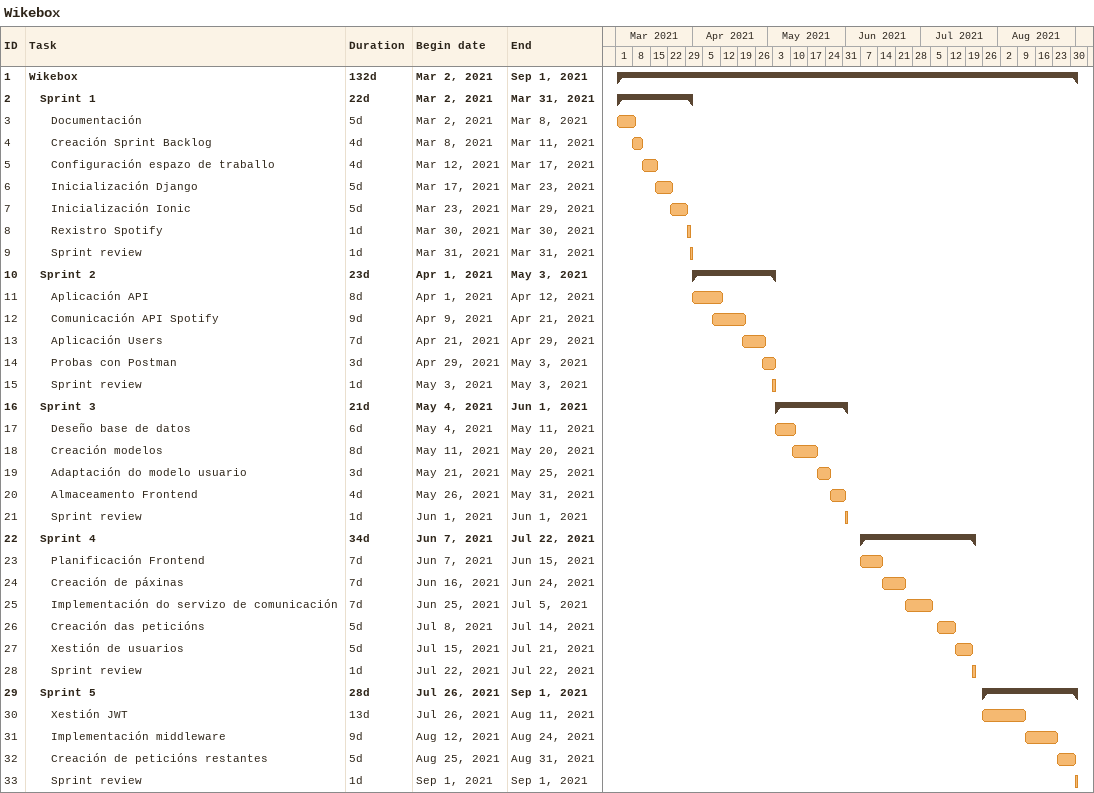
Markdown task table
Wikebox

| ID | Level | Task | Duration | Start | Finish |
|---|---|---|---|---|---|
| 1 | 1 | **Wikebox** | 132d | 2021-03-02 | 2021-09-01 |
| 2 | 2 | **Sprint 1** | 22d | 2021-03-02 | 2021-03-31 |
| 3 | 3 | Documentación | 5d | 2021-03-02 | 2021-03-08 |
| 4 | 3 | Creación Sprint Backlog | 4d | 2021-03-08 | 2021-03-11 |
| 5 | 3 | Configuración espazo de traballo | 4d | 2021-03-12 | 2021-03-17 |
| 6 | 3 | Inicialización Django | 5d | 2021-03-17 | 2021-03-23 |
| 7 | 3 | Inicialización Ionic | 5d | 2021-03-23 | 2021-03-29 |
| 8 | 3 | Rexistro Spotify | 1d | 2021-03-30 | 2021-03-30 |
| 9 | 3 | Sprint review | 1d | 2021-03-31 | 2021-03-31 |
| 10 | 2 | **Sprint 2** | 23d | 2021-04-01 | 2021-05-03 |
| 11 | 3 | Aplicación API | 8d | 2021-04-01 | 2021-04-12 |
| 12 | 3 | Comunicación API Spotify | 9d | 2021-04-09 | 2021-04-21 |
| 13 | 3 | Aplicación Users | 7d | 2021-04-21 | 2021-04-29 |
| 14 | 3 | Probas con Postman | 3d | 2021-04-29 | 2021-05-03 |
| 15 | 3 | Sprint review | 1d | 2021-05-03 | 2021-05-03 |
| 16 | 2 | **Sprint 3** | 21d | 2021-05-04 | 2021-06-01 |
| 17 | 3 | Deseño base de datos | 6d | 2021-05-04 | 2021-05-11 |
| 18 | 3 | Creación modelos | 8d | 2021-05-11 | 2021-05-20 |
| 19 | 3 | Adaptación do modelo usuario | 3d | 2021-05-21 | 2021-05-25 |
| 20 | 3 | Almaceamento Frontend | 4d | 2021-05-26 | 2021-05-31 |
| 21 | 3 | Sprint review | 1d | 2021-06-01 | 2021-06-01 |
| 22 | 2 | **Sprint 4** | 34d | 2021-06-07 | 2021-07-22 |
| 23 | 3 | Planificación Frontend | 7d | 2021-06-07 | 2021-06-15 |
| 24 | 3 | Creación de páxinas | 7d | 2021-06-16 | 2021-06-24 |
| 25 | 3 | Implementación do servizo de comunicación | 7d | 2021-06-25 | 2021-07-05 |
| 26 | 3 | Creación das peticións | 5d | 2021-07-08 | 2021-07-14 |
| 27 | 3 | Xestión de usuarios | 5d | 2021-07-15 | 2021-07-21 |
| 28 | 3 | Sprint review | 1d | 2021-07-22 | 2021-07-22 |
| 29 | 2 | **Sprint 5** | 28d | 2021-07-26 | 2021-09-01 |
| 30 | 3 | Xestión JWT | 13d | 2021-07-26 | 2021-08-11 |
| 31 | 3 | Implementación middleware | 9d | 2021-08-12 | 2021-08-24 |
| 32 | 3 | Creación de peticións restantes | 5d | 2021-08-25 | 2021-08-31 |
| 33 | 3 | Sprint review | 1d | 2021-09-01 | 2021-09-01 |
